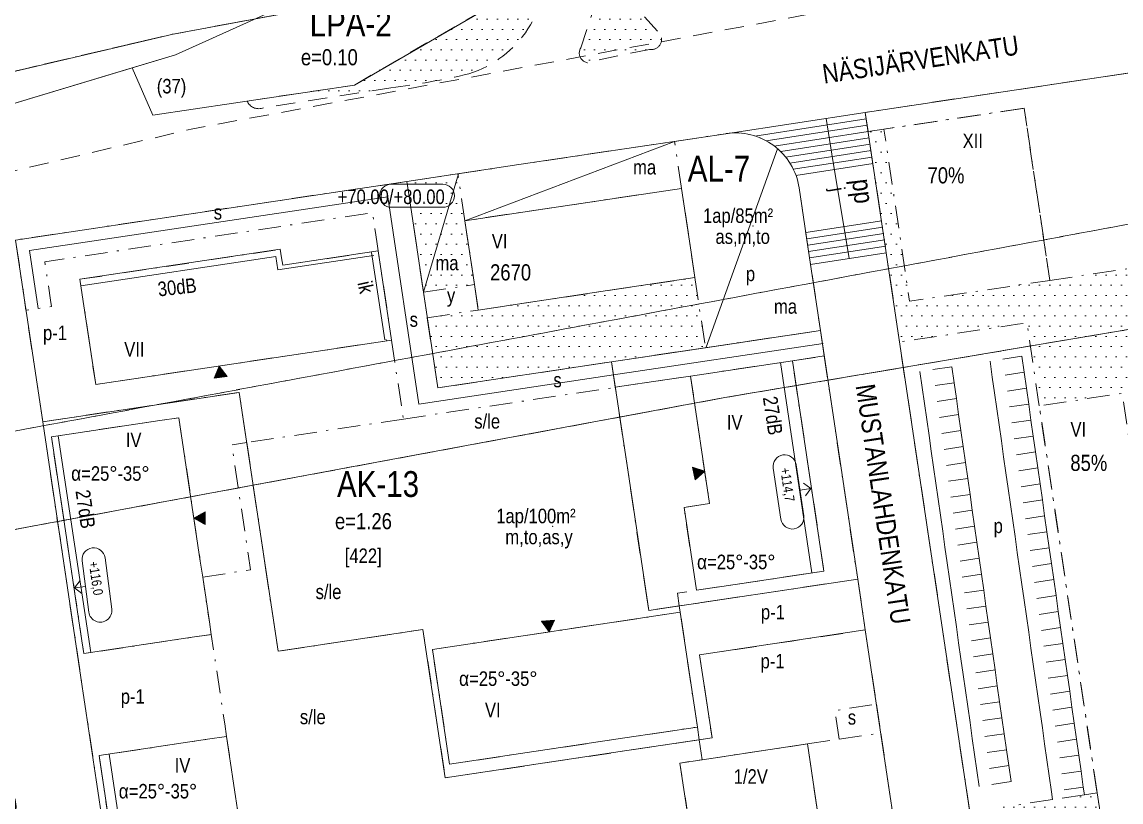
# Model space of a CAD drawing. Header units: metres. Extents: x 24485995 to 24488038, y 6819999 to 6822001.
# Drawn here: x 24486451.7 to 24486622.3, y 6821407.3 to 6821528.3 of the extents above; entities that cross this region are included whole.
import ezdxf

# ---------------------------------------------------------------- set-up
doc = ezdxf.new("R2010")
doc.units = ezdxf.units.M
for name, pattern in [('k10020', [0]), ('k10040', [10.3, 3.5, -1.5, 0.3, -1.5, 3.5]), ('k10050', [8, 3, -2, 3]), ('K10271', [0]), ('k10400', [0]), ('K10430', [0]), ('k10li0', [0]), ('k10rt0', [0])]:
    doc.linetypes.add(name, pattern=pattern)
for name, color, linetype, lineweight in [('AK_AsemakaavaTeksti_Kadun_puistonnimi', 7, 'Continuous', 0), ('AK_AsemakaavaViiva_Kaupunginosan_raja', 7, 'Continuous', 0), ('AK_JohdoillevarattuTeksti', 7, 'Continuous', 0), ('AK_JohdoillevarattuViiva', 7, 'Continuous', 0), ('AK_Kaavamerkinta_Kayttotarkoitusalue', 7, 'Continuous', 0), ('AK_KayttotarkoitusSymboliViiva_Rautatiealueen_kuvio', 14, 'Continuous', 0), ('AK_KayttotarkoitusViiva', 7, 'Continuous', 0), ('AK_LiikennointiTeksti_Autopaikkamerkinta_m2', 7, 'Continuous', 0), ('AK_LiikennointiViiva_Polkuviivoitus', 7, 'Continuous', 0), ('AK_MaanalainenkSymboli', 132, 'Continuous', 0), ('AK_MaanalainenkTeksti_Korkeusmerkinta', 132, 'Continuous', 0), ('AK_MaanalainenkViiva_Alueenosan_raja', 132, 'Continuous', 0), ('AK_MaanalainenkViiva_Liikennealueen_kuvio', 132, 'Continuous', 0), ('AK_MaanalainenkViiva_Ohj_Alueenosan_raja', 132, 'Continuous', 0), ('AK_MuuAsemakaavaTeksti_Alueenosan_kayttotarkoitus', 7, 'Continuous', 0), ('AK_MuuAsemakaavaTeksti_Erityismaarays', 7, 'Continuous', 0), ('AK_MuuAsemakaavaViiva_alueenosan_raja', 7, 'Continuous', 0), ('AK_MuuAsemakaavaViiva_Ohj_alueenosan_raja', 7, 'Continuous', 0), ('AK_Poistettava_merkintä', 7, 'Continuous', 0), ('AK_RakennusalaTeksti_Kerrosala_tai_luku', 7, 'Continuous', 0), ('AK_RakennusalaTeksti_Rakennusoikeus', 7, 'Continuous', 0), ('AK_RakennusalaTeksti_Tehokkuusluku', 7, 'Continuous', 0), ('AK_RakennusalaViiva_Maanalaisen_tilan_viiva', 7, 'Continuous', 0), ('AK_RakennusalaViiva_Rakennusalan_raja__I_', 7, 'Continuous', 0), ('AK_RakentaminenSymboli_Uloskaynti_nuoli', 7, 'Continuous', 0), ('AK_RakentaminenTeksti_Kattokaltevuus', 7, 'Continuous', 0), ('AK_RakentaminenTeksti_Korkeusmerkinta', 7, 'Continuous', 0), ('AK_RakentaminenTeksti_Korkeusmerkinta_ja_soikio', 7, 'Continuous', 0), ('AK_RakentaminenTeksti_Korkeusmerkinta_ja_soikio_ja_nuoli', 7, 'Continuous', 0), ('AK_RakentaminenTeksti_Rakentamismaarays', 7, 'Continuous', 0), ('AK_RakentaminenViiva_dB_yms_aaltoviiva', 7, 'Continuous', 0), ('AK_YmparistoAlue_Istutettava_alue', 7, 'Continuous', 0), ('AK_YmparistoViiva_Istutettava_puurivi', 7, 'Continuous', 0)]:
    doc.layers.add(name, color=color, linetype=linetype, lineweight=lineweight)
doc.styles.add('ArialNarrow', font='ARIALN.TTF')

# ---------------------------------------------------------------- blocks, each defined once
blk = doc.blocks.new('ULOSKR')
at = {"layer": 'AK_RakentaminenSymboli_Uloskaynti_nuoli', "linetype": 'Continuous', "extrusion": (0, 0, -1)}
blk.add_hatch(color=7, dxfattribs=at).paths.add_polyline_path([(1, 1.75), (-1, 1.75), (0, 0)])
at = {"layer": 'AK_RakentaminenSymboli_Uloskaynti_nuoli', "color": 7, "linetype": 'Continuous', "lineweight": 13}
for p, q in [((-0.99, 1.75), (-0.99, 1.73)), ((-0.79, 1.75), (-0.79, 1.38)), ((-0.59, 1.75), (-0.59, 1.03)), ((-0.39, 1.75), (-0.39, 0.68)), ((-0.19, 1.75), (-0.19, 0.33)), ((0.01, 1.75), (0.01, 0.02)), ((0.21, 1.75), (0.21, 0.37)), ((0.41, 1.75), (0.41, 0.72)), ((0.61, 1.75), (0.61, 1.07)), ((0.81, 1.75), (0.81, 1.42))]:
    blk.add_line(p, q, dxfattribs=at)
at = {"layer": 'AK_RakentaminenSymboli_Uloskaynti_nuoli', "color": 7, "linetype": 'Continuous', "lineweight": 13, "extrusion": (0, 0, -1), "flags": 128}
blk.add_lwpolyline([(1, 1.75), (-1, 1.75), (0, 0), (1, 1.75)], dxfattribs=at)
blk = doc.blocks.new('AKP43')
at = {"layer": 'AK_RakentaminenTeksti_Korkeusmerkinta_ja_soikio', "color": 7, "linetype": 'Continuous', "lineweight": 13}
for p, q in [((4, 1.8), (-4, 1.8)), ((-4, -1.8), (4, -1.8))]:
    blk.add_line(p, q, dxfattribs=at)
for centre, start, end in [((-4, 0), 90, 270), ((4, 0), 270, 90)]:
    blk.add_arc(centre, 1.8, start, end, dxfattribs=at)

msp = doc.modelspace()

# ---------------------------------------------------------------- hatches: boundary and pattern name
at = {"layer": 'AK_YmparistoAlue_Istutettava_alue', "linetype": 'Continuous', "lineweight": 0}
h = msp.add_hatch(dxfattribs=at)
h.set_pattern_fill('DOTS', style=0)
h.paths.add_polyline_path([(24486486.67, 6821516.07, 0.399606), (24486489.03, 6821514.99), (24486508.95, 6821518.14, 0.027582), (24486521.09, 6821520.3, 0.359093), (24486532.9, 6821538.45, 0.209282), (24486529.89, 6821543.87), (24486527.54, 6821532.62), (24486503.32, 6821518.56)], flags=0)
h = msp.add_hatch(dxfattribs=at)
h.set_pattern_fill('DOTS', style=0)
h.paths.add_polyline_path([(24486544.93, 6821532.81), (24486550.77, 6821526.45, -0.641984), (24486549.11, 6821524.09), (24486540.7, 6821522.35, -0.851307), (24486538.43, 6821524.31), (24486540.93, 6821531.8, -0.724022)], flags=0)
h = msp.add_hatch(dxfattribs=at)
h.set_pattern_fill('DOTS', style=0)
h.paths.add_polyline_path([(24486652.26, 6821475.19), (24486652.12, 6821476.17), (24486649.9, 6821491.01), (24486660.16, 6821492.54), (24486659.71, 6821495.52), (24486649.46, 6821493.97), (24486611.26, 6821488.26), (24486589.49, 6821485), (24486585.5, 6821511.71), (24486583.03, 6821511.34), (24486583.47, 6821508.38), (24486585.84, 6821492.55), (24486587.91, 6821478.7), (24486590.38, 6821479.07), (24486595.33, 6821479.81), (24486601.26, 6821480.7), (24486606.21, 6821481.44), (24486607.69, 6821481.66), (24486609.47, 6821469.79), (24486609.61, 6821468.81), (24486614.07, 6821469.47), (24486622.47, 6821470.73), (24486628.9, 6821471.69), (24486641.75, 6821473.62)], flags=0)
h = msp.add_hatch(dxfattribs=at)
h.set_pattern_fill('DOTS', style=0)
h.paths.add_polyline_path([(24486520.45, 6821497.5), (24486519.37, 6821504.78), (24486511.45, 6821503.6), (24486511.85, 6821500.94), (24486512.05, 6821499.64), (24486513.08, 6821492.72), (24486514.03, 6821486.43), (24486521.94, 6821487.61)], flags=0)
h = msp.add_hatch(dxfattribs=at)
h.set_pattern_fill('DOTS', style=0)
h.paths.add_polyline_path([(24486524.16, 6821472.78), (24486543.21, 6821475.63), (24486557.78, 6821477.81), (24486556.16, 6821488.69), (24486541.58, 6821486.51), (24486522.53, 6821483.65), (24486514.62, 6821482.47), (24486516.25, 6821471.59)], flags=0)
h = msp.add_hatch(dxfattribs=at)
h.set_pattern_fill('DOTS', style=0)
h.paths.add_polyline_path([(24486599.26, 6821402.83), (24486598.82, 6821405.8), (24486600.79, 6821406.09), (24486605.74, 6821406.83), (24486611.67, 6821407.72), (24486616.62, 6821408.46), (24486618.59, 6821408.76), (24486619.04, 6821405.79), (24486609.64, 6821404.38)], flags=0)

# ---------------------------------------------------------------- linework, layer by layer
at = {"layer": 'AK_AsemakaavaViiva_Kaupunginosan_raja', "linetype": 'k10020', "lineweight": 9, "flags": 128}
for points in [[(24486475.52, 6821523.24), (24486515.4, 6821541.25)], [(24486425.53, 6821508.19), (24486475.52, 6821523.24)]]:
    msp.add_lwpolyline(points, dxfattribs=at)
at = {"layer": 'AK_JohdoillevarattuViiva', "linetype": 'Continuous', "lineweight": 5, "flags": 128}
msp.add_lwpolyline([(24486576.53, 6821513.39), (24486577.42, 6821507.81), (24486580.08, 6821491.66)], dxfattribs=at)
at = {"layer": 'AK_KayttotarkoitusSymboliViiva_Rautatiealueen_kuvio', "linetype": 'k10rt0', "lineweight": 9, "flags": 128}
msp.add_lwpolyline([(24486005.99, 6821388.56), (24486010.04, 6821390.92), (24486024.96, 6821399.62), (24486023.84, 6821401.64), (24486054.41, 6821418.71), (24486086.96, 6821436.88), (24486131.08, 6821452.76), (24486158.37, 6821459.76), (24486200.61, 6821468.84), (24486278.07, 6821477.12), (24486359.02, 6821493.4), (24486401.29, 6821501.9), (24486425.53, 6821508.19), (24486468.82, 6821521.22), (24486475.52, 6821523.24), (24486515.4, 6821541.25), (24486514.25, 6821545.71), (24486520.1, 6821549.51), (24486546.33, 6821566.38), (24486550.86, 6821569.3), (24486566.1, 6821579.11), (24486567.98, 6821580.74), (24486585.54, 6821595.99), (24486602.26, 6821610.52), (24486654.72, 6821664.05), (24486688.28, 6821696.48), (24486716.53, 6821720.86), (24486757.01, 6821751.97), (24486766.05, 6821756.98), (24486821.8, 6821783.23), (24486839.63, 6821791.63), (24486894.17, 6821804.32), (24486913.05, 6821808.71), (24486973.74, 6821820.32)], dxfattribs=at)
at = {"layer": 'AK_KayttotarkoitusViiva', "linetype": 'Continuous', "lineweight": 20, "flags": 128}
for points in [[(24486520.1, 6821549.51), (24486514.25, 6821545.71), (24486515.4, 6821541.25), (24486475.52, 6821523.24), (24486468.82, 6821521.22)], [(24486468.82, 6821521.22), (24486472.02, 6821513.88), (24486503.32, 6821518.56), (24486527.54, 6821532.62), (24486529.89, 6821543.87), (24486527.51, 6821547.98), (24486520.1, 6821549.51)], [(24486582.58, 6821514.31), (24486673.67, 6821527.93), (24486680.52, 6821522.86), (24486689.18, 6821465.03)], [(24486468.82, 6821521.22), (24486425.53, 6821508.19), (24486401.29, 6821501.9), (24486359.02, 6821493.4), (24486278.07, 6821477.12), (24486200.61, 6821468.84), (24486158.37, 6821459.76), (24486131.08, 6821452.76), (24486086.96, 6821436.88), (24486054.41, 6821418.71)], [(24486582.58, 6821514.31), (24486560.96, 6821511.01)], [(24486585.84, 6821492.55), (24486582.58, 6821514.31)], [(24486560.96, 6821511.01), (24486528.84, 6821506.21), (24486511.45, 6821503.6)], [(24486511.45, 6821503.6), (24486450.7, 6821494.51), (24486454.92, 6821466.32)], [(24486543.21, 6821475.63), (24486516.25, 6821471.59), (24486511.85, 6821500.94), (24486511.45, 6821503.6)], [(24486572.33, 6821502.61), (24486574.11, 6821490.74)], [(24486574.11, 6821490.74), (24486585.84, 6821492.55)], [(24486585.84, 6821492.55), (24486601.77, 6821386.02), (24486663.26, 6821395.22)], [(24486574.11, 6821490.74), (24486575.64, 6821480.48)], [(24486543.21, 6821475.63), (24486575.64, 6821480.48)], [(24486575.64, 6821480.48), (24486581.42, 6821441.91)], [(24486543.21, 6821475.63), (24486545.93, 6821457.47), (24486548.99, 6821437.06), (24486581.42, 6821441.91)], [(24486454.92, 6821466.32), (24486485.44, 6821470.89), (24486488.73, 6821448.9), (24486491.45, 6821430.73), (24486513.95, 6821434.1), (24486517.4, 6821411.09), (24486545.58, 6821415.32), (24486558.81, 6821417.3), (24486556.88, 6821430.18), (24486582.6, 6821434.03)], [(24486582.6, 6821434.03), (24486590.69, 6821379.98), (24486593.49, 6821361.29), (24486602.37, 6821301.94), (24486606.16, 6821276.63), (24486611.05, 6821243.98), (24486559.67, 6821236.28), (24486490.9, 6821225.99), (24486485.72, 6821260.6), (24486479.23, 6821303.93), (24486477.2, 6821317.49), (24486470.54, 6821361.99), (24486467.88, 6821379.79), (24486461.07, 6821425.28), (24486454.92, 6821466.32)], [(24486581.42, 6821441.91), (24486582.6, 6821434.03)]]:
    msp.add_lwpolyline(points, dxfattribs=at)
at = {"layer": 'AK_KayttotarkoitusViiva', "linetype": 'Continuous', "lineweight": 20}
msp.add_arc((24486562.44, 6821501.13), 10, 8.5071, 98.528, dxfattribs=at)
at = {"layer": 'AK_LiikennointiTeksti_Autopaikkamerkinta_m2', "linetype": 'Continuous', "lineweight": 0}
for p in [(24486565.19, 6821496.67), (24486534.08, 6821450.09)]:
    msp.add_point(p, dxfattribs=at)
at = {"layer": 'AK_LiikennointiViiva_Polkuviivoitus', "linetype": 'Continuous', "lineweight": 0, "flags": 128}
for points in [[(24486582.74, 6821513.32), (24486565.47, 6821510.65)], [(24486582.89, 6821512.33), (24486567.22, 6821509.91)], [(24486583.04, 6821511.34), (24486568.48, 6821509.1)], [(24486583.19, 6821510.35), (24486569.47, 6821508.24)], [(24486583.35, 6821509.36), (24486570.27, 6821507.35)], [(24486583.5, 6821508.38), (24486570.91, 6821506.44)], [(24486583.65, 6821507.39), (24486571.43, 6821505.5)], [(24486583.8, 6821506.4), (24486571.84, 6821504.55)], [(24486585.17, 6821497.5), (24486573.37, 6821495.68)], [(24486585.33, 6821496.52), (24486573.52, 6821494.7)], [(24486585.48, 6821495.53), (24486573.66, 6821493.71)], [(24486585.63, 6821494.54), (24486573.81, 6821492.72)], [(24486585.78, 6821493.55), (24486573.96, 6821491.73)]]:
    msp.add_lwpolyline(points, dxfattribs=at)
at = {"layer": 'AK_MaanalainenkViiva_Alueenosan_raja', "linetype": 'k10040', "lineweight": 5, "flags": 128}
for points in [[(24487904.87, 6822000), (24487912.66, 6821965.55), (24487865.91, 6821959.02), (24487839.01, 6821960.38), (24487795.63, 6821934.66), (24487733.23, 6821897.55), (24487490.51, 6821748.59), (24487460.38, 6821729.37), (24487429.64, 6821710.44), (24487387.98, 6821686.57), (24487345.7, 6821664.47), (24487302.61, 6821644.03), (24487279.84, 6821634.25), (24487264.67, 6821627.98), (24487270.52, 6821613.25), (24487232.97, 6821598.36), (24487181.75, 6821580.35), (24487129.78, 6821564.57), (24487077.19, 6821551.06), (24487055.55, 6821546.21), (24487022.13, 6821539.73), (24487007.31, 6821528.53), (24486995.34, 6821519.49), (24486983.34, 6821510.49), (24486970.66, 6821502.47), (24486957.2, 6821495.86), (24486943.1, 6821490.75), (24486928.63, 6821486.77), (24486923.49, 6821486), (24486908.85, 6821483.8), (24486903.42, 6821482.99), (24486900.75, 6821482.59), (24486891.59, 6821484.39), (24486877.62, 6821489.86), (24486864.68, 6821497.44), (24486853.08, 6821506.95), (24486732.66, 6821483.59), (24486723.17, 6821482.65), (24486713.64, 6821482.36), (24486704.11, 6821482.74), (24486694.63, 6821483.78), (24486685.24, 6821485.47), (24486671.58, 6821487.44), (24486657.81, 6821486.43), (24486560.8, 6821470.08), (24486112.2, 6821386.78), (24486064.09, 6821378.83), (24486015.55, 6821372.78), (24486000, 6821371.46)], [(24486000, 6821441.04), (24486006.51, 6821441.62), (24486037.68, 6821445.26), (24486068.74, 6821449.73), (24486099.77, 6821455.06), (24486440.31, 6821518.29), (24486475.16, 6821526.46), (24486665.2, 6821561.75), (24486731, 6821589.69), (24486824.72, 6821608.39), (24486847.29, 6821612.89), (24486930.27, 6821629.45), (24486952.76, 6821633.94)]]:
    msp.add_lwpolyline(points, dxfattribs=at)
at = {"layer": 'AK_MaanalainenkViiva_Liikennealueen_kuvio', "linetype": 'k10li0', "lineweight": 5, "flags": 128}
for points in [[(24486000, 6821371.46), (24486015.55, 6821372.78), (24486064.09, 6821378.83), (24486112.2, 6821386.78), (24486560.8, 6821470.08), (24486657.81, 6821486.43), (24486671.58, 6821487.44), (24486685.24, 6821485.47), (24486694.63, 6821483.78), (24486704.11, 6821482.74), (24486713.64, 6821482.36), (24486723.17, 6821482.65), (24486732.66, 6821483.59), (24486853.08, 6821506.95), (24486864.68, 6821497.44), (24486877.62, 6821489.86), (24486891.59, 6821484.39), (24486900.75, 6821482.59), (24486903.42, 6821482.99), (24486908.85, 6821483.8), (24486923.49, 6821486), (24486928.63, 6821486.77), (24486943.1, 6821490.75), (24486957.2, 6821495.86), (24486970.66, 6821502.47), (24486983.34, 6821510.49), (24486995.34, 6821519.49), (24487007.31, 6821528.53), (24487022.13, 6821539.73), (24487055.55, 6821546.21), (24487077.19, 6821551.06), (24487129.78, 6821564.57), (24487181.75, 6821580.35), (24487232.97, 6821598.36), (24487270.52, 6821613.25), (24487264.67, 6821627.98), (24487279.84, 6821634.25), (24487302.61, 6821644.03), (24487345.7, 6821664.47), (24487387.98, 6821686.57), (24487429.64, 6821710.44), (24487460.38, 6821729.37), (24487490.51, 6821748.59), (24487733.23, 6821897.55), (24487795.63, 6821934.66), (24487839.01, 6821960.38), (24487865.91, 6821959.02), (24487912.66, 6821965.55), (24487904.87, 6822000)], [(24486952.76, 6821633.94), (24486930.27, 6821629.45), (24486847.29, 6821612.89), (24486824.72, 6821608.39), (24486731, 6821589.69), (24486665.2, 6821561.75), (24486475.16, 6821526.46), (24486440.31, 6821518.29), (24486099.77, 6821455.06), (24486068.74, 6821449.73), (24486037.68, 6821445.26), (24486006.51, 6821441.62), (24486000, 6821441.04)]]:
    msp.add_lwpolyline(points, dxfattribs=at)
at = {"layer": 'AK_MaanalainenkViiva_Ohj_Alueenosan_raja', "linetype": 'k10050', "lineweight": 5, "flags": 128}
for points in [[(24486000, 6821425.97), (24486008.05, 6821426.7), (24486039.62, 6821430.38), (24486071.08, 6821434.92), (24486102.41, 6821440.3), (24486443.39, 6821503.6), (24486478.24, 6821511.77), (24486674.94, 6821548.3), (24486691.18, 6821553.21), (24486705.96, 6821561.55), (24486712.48, 6821565.79), (24486719.36, 6821569.4), (24486726.55, 6821572.35), (24486733.94, 6821574.98), (24486968.95, 6821621.87), (24486982.25, 6821622.73), (24486995.56, 6821621.94), (24487008.67, 6821619.54), (24487026, 6821617.27), (24487043.38, 6821619), (24487079.62, 6821627.51), (24487115.58, 6821637.16), (24487158.18, 6821646.89), (24487215.02, 6821667.03), (24487270.76, 6821690.06), (24487325.24, 6821715.89), (24487378.34, 6821744.48), (24487399.52, 6821756.86), (24487420.53, 6821769.52), (24487441.77, 6821782.52), (24487577.8, 6821865.99), (24487628.49, 6821898.27), (24487766.31, 6821982.85), (24487783.59, 6821993.41), (24487794.58, 6822000)], [(24487904.87, 6822000), (24487909.36, 6821980.14), (24487865.26, 6821974.07), (24487835.25, 6821975.59), (24487787.97, 6821947.56), (24487725.47, 6821910.38), (24487482.55, 6821761.31), (24487452.41, 6821742.08), (24487421.97, 6821723.34), (24487380.77, 6821699.73), (24487339.01, 6821677.9), (24487296.43, 6821657.7), (24487274.02, 6821648.07), (24487241.89, 6821634.81), (24487209.39, 6821622.46), (24487176.55, 6821611.05), (24487143.41, 6821600.58), (24487112.33, 6821592.06), (24487081.26, 6821583.54), (24487052.48, 6821576.81), (24487018.02, 6821570.34), (24486849.52, 6821538.95), (24486695.51, 6821510.35), (24486558.06, 6821484.83), (24486109.6, 6821401.56), (24486061.93, 6821393.68), (24486013.99, 6821387.7), (24486000, 6821386.51)], [(24486903.42, 6821482.99), (24486908.85, 6821483.8), (24486923.49, 6821486), (24486928.63, 6821486.77), (24486943.1, 6821490.75), (24486957.2, 6821495.86), (24486970.66, 6821502.47), (24486983.34, 6821510.49), (24486995.34, 6821519.49), (24487007.31, 6821528.53), (24487022.13, 6821539.73), (24487055.55, 6821546.21), (24487077.19, 6821551.06), (24487129.78, 6821564.57), (24487181.75, 6821580.35), (24487232.97, 6821598.36), (24487270.52, 6821613.25), (24487264.67, 6821627.98), (24487279.84, 6821634.25), (24487302.61, 6821644.03), (24487345.7, 6821664.47), (24487387.98, 6821686.57), (24487429.64, 6821710.44), (24487460.38, 6821729.37), (24487490.51, 6821748.59), (24487733.23, 6821897.55), (24487795.63, 6821934.66), (24487839.01, 6821960.38), (24487865.91, 6821959.02), (24487912.66, 6821965.55), (24487909.36, 6821980.14), (24487865.26, 6821974.07), (24487835.25, 6821975.59), (24487787.97, 6821947.56), (24487725.47, 6821910.38), (24487482.55, 6821761.31), (24487452.41, 6821742.08), (24487421.97, 6821723.34), (24487380.77, 6821699.73), (24487339.01, 6821677.9), (24487296.43, 6821657.7), (24487274.02, 6821648.07), (24487241.89, 6821634.81), (24487209.39, 6821622.46), (24487176.55, 6821611.05), (24487143.41, 6821600.58), (24487112.33, 6821592.06), (24487081.26, 6821583.54), (24487052.48, 6821576.81), (24487018.02, 6821570.34), (24486849.52, 6821538.95), (24486695.51, 6821510.35), (24486558.06, 6821484.83), (24486109.6, 6821401.56), (24486061.93, 6821393.68), (24486013.99, 6821387.7), (24486000, 6821386.51)], [(24486847.29, 6821612.89), (24486824.72, 6821608.39), (24486731, 6821589.69), (24486665.2, 6821561.75), (24486475.16, 6821526.46), (24486440.31, 6821518.29), (24486099.77, 6821455.06), (24486068.74, 6821449.73), (24486037.68, 6821445.26), (24486006.51, 6821441.62), (24486000, 6821441.04)], [(24486000, 6821425.97), (24486008.05, 6821426.7), (24486039.62, 6821430.38), (24486071.08, 6821434.92), (24486102.41, 6821440.3), (24486443.39, 6821503.6), (24486478.24, 6821511.77), (24486674.94, 6821548.3), (24486691.18, 6821553.21), (24486705.96, 6821561.55), (24486712.48, 6821565.79)], [(24486000, 6821371.46), (24486015.55, 6821372.78), (24486064.09, 6821378.83), (24486112.2, 6821386.78), (24486560.8, 6821470.08), (24486657.81, 6821486.43), (24486671.58, 6821487.44), (24486685.24, 6821485.47), (24486694.63, 6821483.78), (24486704.11, 6821482.74), (24486713.64, 6821482.36), (24486723.17, 6821482.65), (24486732.66, 6821483.59), (24486853.08, 6821506.95), (24486864.68, 6821497.44), (24486877.62, 6821489.86), (24486891.59, 6821484.39), (24486900.75, 6821482.59), (24486903.42, 6821482.99)]]:
    msp.add_lwpolyline(points, dxfattribs=at)
at = {"layer": 'AK_MuuAsemakaavaViiva_alueenosan_raja', "linetype": 'k10040', "lineweight": 5, "flags": 128}
for points in [[(24486583.03, 6821511.34), (24486582.58, 6821514.31), (24486655.28, 6821525.18)], [(24486607.26, 6821514.96), (24486585.5, 6821511.71), (24486589.49, 6821485.01), (24486611.25, 6821488.26), (24486607.26, 6821514.96)], [(24486611.25, 6821488.26), (24486607.26, 6821514.96), (24486585.5, 6821511.71)], [(24486585.5, 6821511.71), (24486583.03, 6821511.34)], [(24486587.91, 6821478.7), (24486585.84, 6821492.55), (24486583.47, 6821508.37), (24486583.03, 6821511.34)], [(24486519.37, 6821504.79), (24486528.84, 6821506.21), (24486552.99, 6821509.82)], [(24486552.99, 6821509.82), (24486560.96, 6821511.01)], [(24486554.08, 6821502.53), (24486552.99, 6821509.82)], [(24486511.45, 6821503.6), (24486519.37, 6821504.79)], [(24486520.46, 6821497.5), (24486519.37, 6821504.79)], [(24486452.33, 6821483.63), (24486451.3, 6821490.55), (24486450.7, 6821494.51), (24486511.45, 6821503.6)], [(24486511.45, 6821503.6), (24486511.85, 6821500.94), (24486512.05, 6821499.65), (24486513.08, 6821492.72), (24486514.03, 6821486.43)], [(24486554.08, 6821502.53), (24486539.51, 6821500.35), (24486520.46, 6821497.5)], [(24486556.15, 6821488.69), (24486555.56, 6821492.64), (24486554.08, 6821502.53)], [(24486572.33, 6821502.61), (24486575.64, 6821480.48)], [(24486507, 6821492.83), (24486506.83, 6821493.94), (24486506.63, 6821495.3), (24486506.11, 6821498.76), (24486455.25, 6821491.14), (24486455.77, 6821487.68), (24486456.14, 6821485.21), (24486456.29, 6821484.22), (24486452.33, 6821483.63)], [(24486521.94, 6821487.61), (24486520.46, 6821497.5)], [(24486611.25, 6821488.26), (24486649.46, 6821493.98), (24486659.71, 6821495.51)], [(24486460.71, 6821488.42), (24486463.16, 6821472.11), (24486509.07, 6821478.98), (24486507, 6821492.83), (24486492.17, 6821490.6), (24486491.8, 6821493.08), (24486460.71, 6821488.42)], [(24486514.03, 6821486.43), (24486521.94, 6821487.61)], [(24486521.94, 6821487.61), (24486522.53, 6821483.65)], [(24486522.53, 6821483.65), (24486541.58, 6821486.51), (24486556.15, 6821488.69)], [(24486556.15, 6821488.69), (24486557.78, 6821477.81)], [(24486514.03, 6821486.43), (24486514.62, 6821482.47)], [(24486454.26, 6821470.77), (24486452.33, 6821483.63)], [(24486514.62, 6821482.47), (24486522.53, 6821483.65)], [(24486514.62, 6821482.47), (24486516.25, 6821471.59), (24486524.16, 6821472.77), (24486543.21, 6821475.63)], [(24486609.61, 6821468.81), (24486609.46, 6821469.79), (24486607.69, 6821481.66), (24486606.21, 6821481.44), (24486601.26, 6821480.7), (24486595.33, 6821479.81), (24486590.38, 6821479.07), (24486587.91, 6821478.7)], [(24486509.07, 6821478.98), (24486510.9, 6821466.75)], [(24486557.78, 6821477.81), (24486575.64, 6821480.48)], [(24486598.82, 6821405.8), (24486587.91, 6821478.7)], [(24486555.47, 6821473.42), (24486571.29, 6821475.79)], [(24486556.4, 6821440.19), (24486560.35, 6821440.78), (24486576.18, 6821443.15), (24486571.29, 6821475.79)], [(24486571.29, 6821475.79), (24486576.23, 6821476.53)], [(24486543.8, 6821471.67), (24486551.51, 6821472.83), (24486555.47, 6821473.42)], [(24486556.4, 6821440.19), (24486554.47, 6821453.05), (24486558.43, 6821453.64), (24486555.47, 6821473.42)], [(24486454.92, 6821466.32), (24486454.26, 6821470.77)], [(24486454.92, 6821466.32), (24486455.91, 6821466.47), (24486458.88, 6821466.91), (24486475.69, 6821469.43), (24486485.44, 6821470.89), (24486486.6, 6821463.11)], [(24486510.9, 6821466.75), (24486543.8, 6821471.67)], [(24486545.93, 6821457.47), (24486543.8, 6821471.67)], [(24486631.23, 6821412.16), (24486622.47, 6821470.73), (24486614.07, 6821469.47), (24486609.61, 6821468.81), (24486618.59, 6821408.76), (24486619.04, 6821405.79), (24486620.96, 6821392.93), (24486633.82, 6821394.86), (24486631.82, 6821408.2), (24486631.23, 6821412.16)], [(24486618.59, 6821408.76), (24486609.61, 6821468.81)], [(24486467.73, 6821380.78), (24486467.43, 6821382.76), (24486461.07, 6821425.28), (24486454.92, 6821466.32)], [(24486479.76, 6821442.24), (24486479.39, 6821444.71), (24486476.06, 6821466.96), (24486473.09, 6821466.51), (24486456.28, 6821464), (24486459.61, 6821441.75), (24486459.98, 6821439.27), (24486461.02, 6821432.35), (24486461.31, 6821430.37), (24486478.13, 6821432.89), (24486481.09, 6821433.33)], [(24486510.9, 6821466.75), (24486486.6, 6821463.11)], [(24486479.76, 6821442.24), (24486487.18, 6821443.35), (24486486.81, 6821445.82), (24486484.27, 6821462.76), (24486486.6, 6821463.11)], [(24486486.6, 6821463.11), (24486488.73, 6821448.9), (24486489.14, 6821446.17)], [(24486548.69, 6821439.04), (24486545.93, 6821457.47)], [(24486489.51, 6821443.69), (24486491.45, 6821430.73), (24486513.95, 6821434.1), (24486517.4, 6821411.09), (24486518.38, 6821411.24), (24486545.58, 6821415.32), (24486553.37, 6821416.48)], [(24486481.09, 6821433.33), (24486480.8, 6821435.31), (24486479.76, 6821442.24)], [(24486553.72, 6821437.77), (24486553.43, 6821439.75), (24486556.4, 6821440.19)], [(24486553.87, 6821436.78), (24486515.42, 6821431.02), (24486518.09, 6821413.22), (24486545.29, 6821417.29), (24486556.54, 6821418.98)], [(24486553.72, 6821437.77), (24486548.99, 6821437.06)], [(24486553.87, 6821436.78), (24486553.72, 6821437.77)], [(24486556.54, 6821418.98), (24486553.87, 6821436.78)], [(24486483.46, 6821417.51), (24486483.17, 6821419.49), (24486481.09, 6821433.33)], [(24486556.83, 6821417), (24486558.81, 6821417.3), (24486558.52, 6821419.27), (24486556.88, 6821430.18), (24486571.22, 6821432.32), (24486582.6, 6821434.03)], [(24486582.6, 6821434.03), (24486584.32, 6821422.5)], [(24486578.56, 6821417.09), (24486577.9, 6821421.54), (24486584.32, 6821422.5)], [(24486584.32, 6821422.5), (24486584.99, 6821418.05)], [(24486483.46, 6821417.51), (24486480.5, 6821417.07), (24486463.68, 6821414.55), (24486468.42, 6821382.9), (24486468.72, 6821380.93), (24486485.53, 6821383.44)], [(24486485.53, 6821383.44), (24486485.23, 6821385.42), (24486483.9, 6821394.32), (24486486.87, 6821394.77), (24486483.46, 6821417.51)], [(24486556.54, 6821418.98), (24486556.83, 6821417)], [(24486578.56, 6821417.09), (24486584.99, 6821418.05)], [(24486584.99, 6821418.05), (24486590.32, 6821382.45)], [(24486556.83, 6821417), (24486557.3, 6821413.91)], [(24486557.3, 6821413.91), (24486573.62, 6821416.35)], [(24486573.62, 6821416.35), (24486578.56, 6821417.09)], [(24486573.62, 6821416.35), (24486575.76, 6821402.05), (24486578.95, 6821380.75)], [(24486559.17, 6821377.79), (24486555.98, 6821399.09), (24486553.84, 6821413.39), (24486557.3, 6821413.91)], [(24486611.67, 6821407.72), (24486605.74, 6821406.83)], [(24486616.62, 6821408.46), (24486611.67, 6821407.72)], [(24486618.59, 6821408.76), (24486616.62, 6821408.46)], [(24486619.04, 6821405.79), (24486618.59, 6821408.76)]]:
    msp.add_lwpolyline(points, dxfattribs=at)
at = {"layer": 'AK_MuuAsemakaavaViiva_alueenosan_raja', "linetype": 'k10040', "lineweight": 5}
msp.add_arc((24486562.44, 6821501.13), 10, 8.5071, 98.528, dxfattribs=at)
at = {"layer": 'AK_MuuAsemakaavaViiva_Ohj_alueenosan_raja', "linetype": 'k10050', "lineweight": 5, "flags": 128}
for points in [[(24486538.43, 6821524.31), (24486540.93, 6821531.8)], [(24486544.93, 6821532.81), (24486550.77, 6821526.45)], [(24486549.11, 6821524.09), (24486540.7, 6821522.35)], [(24486508.95, 6821518.14), (24486489.03, 6821514.99)], [(24486606.91, 6821476.49), (24486601.97, 6821475.75)], [(24486602.32, 6821473.27), (24486601.97, 6821475.75)], [(24486607.26, 6821474.01), (24486606.91, 6821476.49)], [(24486596.03, 6821474.86), (24486591.09, 6821474.12)], [(24486591.44, 6821471.65), (24486591.09, 6821474.12)], [(24486596.39, 6821472.39), (24486596.03, 6821474.86)], [(24486607.26, 6821474.01), (24486602.32, 6821473.27)], [(24486607.62, 6821471.54), (24486607.26, 6821474.01)], [(24486596.39, 6821472.39), (24486591.44, 6821471.65)], [(24486596.74, 6821469.91), (24486596.39, 6821472.39)], [(24486602.67, 6821470.8), (24486602.32, 6821473.27)], [(24486591.79, 6821469.17), (24486591.44, 6821471.65)], [(24486607.62, 6821471.54), (24486602.67, 6821470.8)], [(24486603.03, 6821468.33), (24486602.67, 6821470.8)], [(24486607.97, 6821469.07), (24486607.62, 6821471.54)], [(24486596.74, 6821469.91), (24486591.79, 6821469.17)], [(24486592.15, 6821466.7), (24486591.79, 6821469.17)], [(24486597.09, 6821467.44), (24486596.74, 6821469.91)], [(24486607.97, 6821469.07), (24486603.03, 6821468.33)], [(24486608.32, 6821466.59), (24486607.97, 6821469.07)], [(24486597.09, 6821467.44), (24486592.15, 6821466.7)], [(24486597.44, 6821464.96), (24486597.09, 6821467.44)], [(24486603.38, 6821465.85), (24486603.03, 6821468.33)], [(24486592.5, 6821464.22), (24486592.15, 6821466.7)], [(24486608.32, 6821466.59), (24486603.38, 6821465.85)], [(24486603.73, 6821463.37), (24486603.38, 6821465.85)], [(24486608.68, 6821464.11), (24486608.32, 6821466.59)], [(24486597.44, 6821464.96), (24486592.5, 6821464.22)], [(24486592.85, 6821461.75), (24486592.5, 6821464.22)], [(24486597.8, 6821462.49), (24486597.44, 6821464.96)], [(24486608.68, 6821464.11), (24486603.73, 6821463.37)], [(24486609.03, 6821461.64), (24486608.68, 6821464.11)], [(24486597.8, 6821462.49), (24486592.85, 6821461.75)], [(24486598.15, 6821460.01), (24486597.8, 6821462.49)], [(24486604.08, 6821460.9), (24486603.73, 6821463.37)], [(24486593.21, 6821459.27), (24486592.85, 6821461.75)], [(24486609.03, 6821461.64), (24486604.08, 6821460.9)], [(24486604.44, 6821458.43), (24486604.08, 6821460.9)], [(24486609.38, 6821459.17), (24486609.03, 6821461.64)], [(24486598.15, 6821460.01), (24486593.21, 6821459.27)], [(24486593.56, 6821456.8), (24486593.21, 6821459.27)], [(24486598.5, 6821457.54), (24486598.15, 6821460.01)], [(24486609.38, 6821459.17), (24486604.44, 6821458.43)], [(24486609.74, 6821456.69), (24486609.38, 6821459.17)], [(24486598.5, 6821457.54), (24486593.56, 6821456.8)], [(24486593.91, 6821454.32), (24486593.56, 6821456.8)], [(24486598.86, 6821455.06), (24486598.5, 6821457.54)], [(24486604.79, 6821455.95), (24486604.44, 6821458.43)], [(24486598.86, 6821455.06), (24486593.91, 6821454.32)], [(24486599.21, 6821452.59), (24486598.86, 6821455.06)], [(24486609.74, 6821456.69), (24486604.79, 6821455.95)], [(24486605.14, 6821453.47), (24486604.79, 6821455.95)], [(24486610.09, 6821454.22), (24486609.74, 6821456.69)], [(24486594.27, 6821451.85), (24486593.91, 6821454.32)], [(24486610.09, 6821454.22), (24486605.14, 6821453.47)], [(24486605.5, 6821451), (24486605.14, 6821453.47)], [(24486610.44, 6821451.74), (24486610.09, 6821454.22)], [(24486599.21, 6821452.59), (24486594.27, 6821451.85)], [(24486594.62, 6821449.37), (24486594.27, 6821451.85)], [(24486599.56, 6821450.11), (24486599.21, 6821452.59)], [(24486610.44, 6821451.74), (24486605.5, 6821451)], [(24486610.8, 6821449.27), (24486610.44, 6821451.74)], [(24486599.56, 6821450.11), (24486594.62, 6821449.37)], [(24486599.92, 6821447.64), (24486599.56, 6821450.11)], [(24486605.85, 6821448.53), (24486605.5, 6821451)], [(24486594.97, 6821446.9), (24486594.62, 6821449.37)], [(24486610.8, 6821449.27), (24486605.85, 6821448.53)], [(24486606.2, 6821446.05), (24486605.85, 6821448.53)], [(24486611.15, 6821446.79), (24486610.8, 6821449.27)], [(24486599.92, 6821447.64), (24486594.97, 6821446.9)], [(24486595.32, 6821444.42), (24486594.97, 6821446.9)], [(24486600.27, 6821445.16), (24486599.92, 6821447.64)], [(24486611.15, 6821446.79), (24486606.2, 6821446.05)], [(24486611.5, 6821444.32), (24486611.15, 6821446.79)], [(24486600.27, 6821445.16), (24486595.32, 6821444.42)], [(24486600.62, 6821442.69), (24486600.27, 6821445.16)], [(24486606.56, 6821443.58), (24486606.2, 6821446.05)], [(24486595.68, 6821441.95), (24486595.32, 6821444.42)], [(24486611.5, 6821444.32), (24486606.56, 6821443.58)], [(24486606.91, 6821441.1), (24486606.56, 6821443.58)], [(24486611.85, 6821441.84), (24486611.5, 6821444.32)], [(24486600.62, 6821442.69), (24486595.68, 6821441.95)], [(24486596.03, 6821439.47), (24486595.68, 6821441.95)], [(24486600.98, 6821440.21), (24486600.62, 6821442.69)], [(24486611.85, 6821441.84), (24486606.91, 6821441.1)], [(24486612.21, 6821439.37), (24486611.85, 6821441.84)], [(24486600.98, 6821440.21), (24486596.03, 6821439.47)], [(24486601.33, 6821437.74), (24486600.98, 6821440.21)], [(24486607.26, 6821438.63), (24486606.91, 6821441.1)], [(24486596.38, 6821437), (24486596.03, 6821439.47)], [(24486612.21, 6821439.37), (24486607.26, 6821438.63)], [(24486607.62, 6821436.15), (24486607.26, 6821438.63)], [(24486612.56, 6821436.89), (24486612.21, 6821439.37)], [(24486601.33, 6821437.74), (24486596.38, 6821437)], [(24486596.74, 6821434.52), (24486596.38, 6821437)], [(24486601.68, 6821435.26), (24486601.33, 6821437.74)], [(24486612.56, 6821436.89), (24486607.62, 6821436.15)], [(24486612.91, 6821434.42), (24486612.56, 6821436.89)], [(24486601.68, 6821435.26), (24486596.74, 6821434.52)], [(24486602.04, 6821432.79), (24486601.68, 6821435.26)], [(24486607.97, 6821433.68), (24486607.62, 6821436.15)], [(24486597.09, 6821432.05), (24486596.74, 6821434.52)], [(24486612.91, 6821434.42), (24486607.97, 6821433.68)], [(24486608.32, 6821431.2), (24486607.97, 6821433.68)], [(24486613.27, 6821431.94), (24486612.91, 6821434.42)], [(24486602.04, 6821432.79), (24486597.09, 6821432.05)], [(24486597.44, 6821429.57), (24486597.09, 6821432.05)], [(24486602.39, 6821430.31), (24486602.04, 6821432.79)], [(24486613.27, 6821431.94), (24486608.32, 6821431.2)], [(24486608.68, 6821428.73), (24486608.32, 6821431.2)], [(24486613.62, 6821429.47), (24486613.27, 6821431.94)], [(24486602.39, 6821430.31), (24486597.44, 6821429.57)], [(24486597.8, 6821427.1), (24486597.44, 6821429.57)], [(24486602.74, 6821427.84), (24486602.39, 6821430.31)], [(24486613.62, 6821429.47), (24486608.68, 6821428.73)], [(24486613.97, 6821426.99), (24486613.62, 6821429.47)], [(24486602.74, 6821427.84), (24486597.8, 6821427.1)], [(24486603.09, 6821425.36), (24486602.74, 6821427.84)], [(24486609.03, 6821426.25), (24486608.68, 6821428.73)], [(24486598.15, 6821424.62), (24486597.8, 6821427.1)], [(24486613.97, 6821426.99), (24486609.03, 6821426.25)], [(24486609.38, 6821423.78), (24486609.03, 6821426.25)], [(24486614.33, 6821424.52), (24486613.97, 6821426.99)], [(24486603.09, 6821425.36), (24486598.15, 6821424.62)], [(24486598.5, 6821422.15), (24486598.15, 6821424.62)], [(24486603.45, 6821422.89), (24486603.09, 6821425.36)], [(24486614.33, 6821424.52), (24486609.38, 6821423.78)], [(24486614.68, 6821422.04), (24486614.33, 6821424.52)], [(24486603.45, 6821422.89), (24486598.5, 6821422.15)], [(24486603.8, 6821420.41), (24486603.45, 6821422.89)], [(24486609.73, 6821421.3), (24486609.38, 6821423.78)], [(24486598.86, 6821419.67), (24486598.5, 6821422.15)], [(24486614.68, 6821422.04), (24486609.73, 6821421.3)], [(24486610.09, 6821418.83), (24486609.73, 6821421.3)], [(24486615.03, 6821419.57), (24486614.68, 6821422.04)], [(24486603.8, 6821420.41), (24486598.86, 6821419.67)], [(24486599.21, 6821417.2), (24486598.86, 6821419.67)], [(24486604.15, 6821417.94), (24486603.8, 6821420.41)], [(24486615.03, 6821419.57), (24486610.09, 6821418.83)], [(24486615.39, 6821417.09), (24486615.03, 6821419.57)], [(24486604.15, 6821417.94), (24486599.21, 6821417.2)], [(24486604.51, 6821415.46), (24486604.15, 6821417.94)], [(24486610.44, 6821416.35), (24486610.09, 6821418.83)], [(24486599.56, 6821414.72), (24486599.21, 6821417.2)], [(24486615.39, 6821417.09), (24486610.44, 6821416.35)], [(24486610.79, 6821413.88), (24486610.44, 6821416.35)], [(24486615.74, 6821414.62), (24486615.39, 6821417.09)], [(24486604.51, 6821415.46), (24486599.56, 6821414.72)], [(24486599.92, 6821412.25), (24486599.56, 6821414.72)], [(24486604.86, 6821412.99), (24486604.51, 6821415.46)], [(24486615.74, 6821414.62), (24486610.79, 6821413.88)], [(24486616.09, 6821412.14), (24486615.74, 6821414.62)], [(24486604.86, 6821412.99), (24486599.92, 6821412.25)], [(24486605.23, 6821410.52), (24486604.86, 6821412.99)], [(24486611.15, 6821411.4), (24486610.79, 6821413.88)], [(24486600.27, 6821409.77), (24486599.92, 6821412.25)], [(24486616.09, 6821412.14), (24486611.15, 6821411.4)], [(24486611.5, 6821408.93), (24486611.15, 6821411.4)], [(24486616.44, 6821409.67), (24486616.09, 6821412.14)], [(24486605.23, 6821410.52), (24486600.27, 6821409.77)], [(24486616.44, 6821409.67), (24486611.5, 6821408.93)], [(24486616.62, 6821408.46), (24486616.44, 6821409.67)], [(24486611.67, 6821407.72), (24486611.5, 6821408.93)]]:
    msp.add_lwpolyline(points, dxfattribs=at)
at = {"layer": 'AK_MuuAsemakaavaViiva_Ohj_alueenosan_raja', "linetype": 'k10050', "lineweight": 5}
for centre, radius, start, end in [((24486515.98, 6821536.54), 17.02, 287.4494, 6.4608), ((24486549.4, 6821525.65), 1.59, 259.3726, 30.1719), ((24486539.73, 6821523.52), 1.52, 148.3664, 309.9983), ((24486495.44, 6821629.17), 111.85, 276.9351, 283.2548), ((24486488.41, 6821516.77), 1.88, 201.8983, 289.0261)]:
    msp.add_arc(centre, radius, start, end, dxfattribs=at)
at = {"layer": 'AK_Poistettava_merkintä', "linetype": 'k10050', "lineweight": 0, "flags": 128}
for points in [[(24486527.54, 6821532.62), (24486503.32, 6821518.56)], [(24486486.67, 6821516.07), (24486503.32, 6821518.56)]]:
    msp.add_lwpolyline(points, dxfattribs=at)
at = {"layer": 'AK_Poistettava_merkintä', "linetype": 'k10040', "lineweight": 0, "flags": 128}
for points in [[(24486575.64, 6821480.48), (24486576.23, 6821476.53)], [(24486543.21, 6821475.63), (24486557.78, 6821477.81)], [(24486543.21, 6821475.63), (24486543.8, 6821471.67)], [(24486576.23, 6821476.53), (24486581.42, 6821441.91)], [(24486489.14, 6821446.17), (24486489.51, 6821443.69)], [(24486581.42, 6821441.91), (24486576.47, 6821441.17)], [(24486581.42, 6821441.91), (24486582.6, 6821434.03)], [(24486576.47, 6821441.17), (24486560.65, 6821438.8)], [(24486548.99, 6821437.06), (24486548.69, 6821439.04)], [(24486556.69, 6821438.21), (24486553.72, 6821437.77)], [(24486560.65, 6821438.8), (24486556.69, 6821438.21)], [(24486553.37, 6821416.48), (24486556.83, 6821417)]]:
    msp.add_lwpolyline(points, dxfattribs=at)
at = {"layer": 'AK_RakennusalaViiva_Maanalaisen_tilan_viiva', "linetype": 'Continuous', "lineweight": 5, "flags": 128}
for points in [[(24486552.99, 6821509.82), (24486520.46, 6821497.5)], [(24486569, 6821508.68), (24486557.91, 6821477.91)], [(24486519.45, 6821504.8), (24486514.03, 6821486.43)]]:
    msp.add_lwpolyline(points, dxfattribs=at)
at = {"layer": 'AK_RakennusalaViiva_Rakennusalan_raja__I_', "linetype": 'K10271', "lineweight": 9, "flags": 128}
for points in [[(24486521.94, 6821487.61), (24486522.53, 6821483.65), (24486541.58, 6821486.51), (24486556.15, 6821488.69), (24486555.56, 6821492.64), (24486554.08, 6821502.53), (24486539.51, 6821500.35), (24486520.46, 6821497.5), (24486521.94, 6821487.61)], [(24486509.07, 6821478.98), (24486507, 6821492.83), (24486492.17, 6821490.6), (24486492, 6821491.73), (24486491.8, 6821493.08), (24486460.71, 6821488.42), (24486461.23, 6821484.96), (24486463.16, 6821472.11), (24486494.24, 6821476.76), (24486509.07, 6821478.98)], [(24486571.29, 6821475.79), (24486576.23, 6821476.53), (24486575.64, 6821480.48), (24486557.78, 6821477.81), (24486543.21, 6821475.63), (24486543.8, 6821471.67), (24486551.51, 6821472.83), (24486555.47, 6821473.42), (24486571.29, 6821475.79)], [(24486554.47, 6821453.05), (24486556.4, 6821440.19), (24486560.35, 6821440.78), (24486576.18, 6821443.15), (24486571.29, 6821475.79), (24486555.47, 6821473.42), (24486558.43, 6821453.64), (24486554.47, 6821453.05)], [(24486480.8, 6821435.31), (24486479.76, 6821442.24), (24486479.39, 6821444.71), (24486476.06, 6821466.96), (24486473.09, 6821466.51), (24486456.28, 6821464), (24486459.61, 6821441.75), (24486459.98, 6821439.27), (24486461.02, 6821432.35), (24486461.31, 6821430.37), (24486478.13, 6821432.89), (24486481.09, 6821433.33), (24486480.8, 6821435.31)], [(24486553.87, 6821436.78), (24486515.42, 6821431.02), (24486518.09, 6821413.22), (24486545.29, 6821417.29), (24486556.54, 6821418.98), (24486553.87, 6821436.78)], [(24486485.23, 6821385.42), (24486483.9, 6821394.32), (24486486.87, 6821394.77), (24486483.46, 6821417.51), (24486480.5, 6821417.07), (24486463.68, 6821414.55), (24486468.42, 6821382.9), (24486468.72, 6821380.93), (24486485.53, 6821383.44), (24486485.23, 6821385.42)], [(24486559.17, 6821377.79), (24486578.95, 6821380.75), (24486575.76, 6821402.05), (24486573.62, 6821416.35), (24486557.3, 6821413.91), (24486553.84, 6821413.39), (24486555.98, 6821399.09), (24486559.17, 6821377.79)]]:
    msp.add_lwpolyline(points, dxfattribs=at)
at = {"layer": 'AK_RakentaminenTeksti_Korkeusmerkinta_ja_soikio_ja_nuoli', "linetype": 'Continuous', "lineweight": 5, "flags": 128}
for points in [[(24486569.5, 6821451.23), (24486568.31, 6821459.14)], [(24486571.87, 6821459.67), (24486573.06, 6821451.76)], [(24486574.15, 6821455.97), (24486573.01, 6821456.81)], [(24486572.47, 6821455.72), (24486574.15, 6821455.97)], [(24486574.15, 6821455.97), (24486573.31, 6821454.83)], [(24486465.64, 6821437.28), (24486464.61, 6821445.21)], [(24486461.04, 6821444.74), (24486462.07, 6821436.81)], [(24486459.87, 6821440.56), (24486460.73, 6821441.68)], [(24486461.56, 6821440.78), (24486459.87, 6821440.56)], [(24486459.87, 6821440.56), (24486460.99, 6821439.69)]]:
    msp.add_lwpolyline(points, dxfattribs=at)
at = {"layer": 'AK_RakentaminenTeksti_Korkeusmerkinta_ja_soikio_ja_nuoli', "linetype": 'Continuous', "lineweight": 5}
for centre, start, end in [((24486570.09, 6821459.41), 8.5195, 188.5195), ((24486571.28, 6821451.49), 188.5195, 8.5195), ((24486462.82, 6821444.98), 7.4355, 187.4355), ((24486463.86, 6821437.04), 187.4355, 7.4355)]:
    msp.add_arc(centre, 1.8, start, end, dxfattribs=at)
at = {"layer": 'AK_RakentaminenViiva_dB_yms_aaltoviiva', "linetype": 'k10400', "lineweight": 0, "flags": 128}
for points in [[(24486460.86, 6821487.43), (24486491.11, 6821491.95), (24486491.42, 6821489.88), (24486506.29, 6821492.1), (24486506.29, 6821492.09)], [(24486505.96, 6821492.56), (24486508.04, 6821479.01)], [(24486508.24, 6821479.08), (24486508.27, 6821478.86)], [(24486569.44, 6821475.51), (24486574.32, 6821442.87)], [(24486457.34, 6821464.16), (24486462.37, 6821430.53)], [(24486465.23, 6821414.78), (24486470.26, 6821381.16)]]:
    msp.add_lwpolyline(points, dxfattribs=at)
at = {"layer": 'AK_YmparistoViiva_Istutettava_puurivi', "linetype": 'K10430', "lineweight": 5, "flags": 128}
for points in [[(24486454.22, 6821483.91), (24486452.88, 6821492.88), (24486508.5, 6821501.21), (24486513.31, 6821469.06), (24486543.52, 6821473.59)], [(24486543.52, 6821473.59), (24486576.07, 6821478.46)]]:
    msp.add_lwpolyline(points, dxfattribs=at)

# ---------------------------------------------------------------- block references
at = {"layer": 'AK_MaanalainenkSymboli', "color": 133, "lineweight": 5, "true_color": 0x40e0d0}
msp.add_blockref('AKP43', (24486513.02, 6821501.39), dxfattribs=at)
at = {"layer": 'AK_RakentaminenSymboli_Uloskaynti_nuoli', "color": 7, "lineweight": 5}
for p, rotation in [((24486482.31, 6821474.97), 187.8089652720714), ((24486557.68, 6821458.66), 102.0658364374975), ((24486478.39, 6821451.39), 269.5013359967709), ((24486533.52, 6821433.73), 5.615073358118996)]:
    msp.add_blockref('ULOSKR', p, dxfattribs=dict(at, rotation=rotation))

# ---------------------------------------------------------------- texts
at = {"layer": 'AK_AsemakaavaTeksti_Kadun_puistonnimi', "linetype": 'Continuous', "lineweight": 5, "style": 'ArialNarrow'}
for s, rotation, p in [('NÄSIJÄRVENKATU', 8.5027, (24486576.2, 6821518.77)), ('MUSTANLAHDENKATU', 278.5369, (24486581.09, 6821471.93)), ('KORTELAHDENKATU', 278.5197, (24486446.96, 6821412.61))]:
    msp.add_text(s, height=3, rotation=rotation, dxfattribs=at).set_placement(p)
at = {"layer": 'AK_JohdoillevarattuTeksti', "linetype": 'Continuous', "lineweight": 0, "style": 'ArialNarrow'}
msp.add_text('j', height=2.25, rotation=279.3607, dxfattribs=at).set_placement((24486577.16, 6821502.49))
at = {"layer": 'AK_Kaavamerkinta_Kayttotarkoitusalue', "linetype": 'Continuous', "lineweight": 0, "style": 'ArialNarrow'}
for s, p in [('LPA-2', (24486496.37, 6821526.09)), ('AL-7', (24486555.05, 6821503.59)), ('AK-13', (24486500.61, 6821454.67))]:
    msp.add_text(s, height=4, dxfattribs=at).set_placement(p)
msp.add_text('pp', height=3, rotation=276.8409, dxfattribs=at).set_placement((24486580.53, 6821503.83))
at = {"layer": 'AK_LiikennointiTeksti_Autopaikkamerkinta_m2', "linetype": 'Continuous', "lineweight": 0, "style": 'ArialNarrow'}
for s, p in [('1ap/85m²', (24486557.41, 6821497.17)), ('as,m,to', (24486559.35, 6821493.92)), ('1ap/100m²', (24486525.32, 6821450.59)), ('m,to,as,y', (24486526.73, 6821447.34))]:
    msp.add_text(s, height=2.25, dxfattribs=at).set_placement(p)
at = {"layer": 'AK_MaanalainenkTeksti_Korkeusmerkinta', "linetype": 'Continuous', "lineweight": 0, "style": 'ArialNarrow'}
msp.add_text('+70.00/+80.00', height=2.25, dxfattribs=at).set_placement((24486500.7, 6821500.1))
at = {"layer": 'AK_MuuAsemakaavaTeksti_Alueenosan_kayttotarkoitus', "linetype": 'Continuous', "lineweight": 0, "style": 'ArialNarrow'}
for s, p in [('ma', (24486546.56, 6821504.69)), ('s', (24486481.47, 6821497.7)), ('ma', (24486515.89, 6821489.84)), ('p', (24486564.07, 6821488.15)), ('y', (24486517.67, 6821484.85)), ('ma', (24486568.43, 6821483.09)), ('p-1', (24486454.97, 6821478.99)), ('p', (24486602.52, 6821449.06)), ('p-1', (24486566.4, 6821435.68)), ('p-1', (24486566.35, 6821428.08)), ('p-1', (24486467.04, 6821422.59))]:
    msp.add_text(s, height=2.25, dxfattribs=at).set_placement(p)
at = {"layer": 'AK_MuuAsemakaavaTeksti_Erityismaarays', "linetype": 'Continuous', "lineweight": 0, "style": 'ArialNarrow'}
for s, rotation, p in [('30dB', 6.2693, (24486472.92, 6821485.76)), ('ik', 282.433, (24486503.77, 6821487.87)), ('27dB', 278.5197, (24486566.69, 6821470.09)), ('27dB', 278.5254, (24486460, 6821455.59))]:
    msp.add_text(s, height=2.25, rotation=rotation, dxfattribs=at).set_placement(p)
for s, p in [('s', (24486511.88, 6821481.06)), ('s', (24486534.19, 6821471.68)), ('s/le', (24486521.91, 6821465.27)), ('s/le', (24486497.28, 6821438.83)), ('s/le', (24486494.84, 6821419.42)), ('s', (24486579.89, 6821419.35))]:
    msp.add_text(s, height=2.25, dxfattribs=at).set_placement(p)
at = {"layer": 'AK_RakennusalaTeksti_Kerrosala_tai_luku', "linetype": 'Continuous', "lineweight": 0, "style": 'ArialNarrow'}
for s, p in [('XII', (24486597.71, 6821508.77)), ('VI', (24486524.63, 6821493.22)), ('VII', (24486467.58, 6821476.44)), ('IV', (24486561.11, 6821465.12)), ('VI', (24486614.45, 6821464.03)), ('IV', (24486467.82, 6821462.39)), ('VI', (24486523.57, 6821420.5)), ('IV', (24486475.41, 6821411.92)), ('1/2V', (24486562.18, 6821410.18))]:
    msp.add_text(s, height=2.25, dxfattribs=at).set_placement(p)
at = {"layer": 'AK_RakennusalaTeksti_Rakennusoikeus', "linetype": 'Continuous', "lineweight": 0, "style": 'ArialNarrow'}
for s, p in [('70%', (24486592.26, 6821503.3)), ('2670', (24486524.36, 6821488.25)), ('85%', (24486614.43, 6821458.7))]:
    msp.add_text(s, height=2.5, dxfattribs=at).set_placement(p)
at = {"layer": 'AK_RakennusalaTeksti_Tehokkuusluku', "linetype": 'Continuous', "lineweight": 0, "style": 'ArialNarrow'}
for s, p in [('e=0.10', (24486495, 6821521.62)), ('e=1.26', (24486500.29, 6821449.66))]:
    msp.add_text(s, height=2.5, dxfattribs=at).set_placement(p)
at = {"layer": 'AK_RakentaminenTeksti_Kattokaltevuus', "linetype": 'Continuous', "lineweight": 0, "style": 'ArialNarrow'}
for p in [(24486459.34, 6821457.18), (24486556.49, 6821443.46), (24486519.55, 6821425.36), (24486466.73, 6821407.9)]:
    msp.add_text('α=25°-35°', height=2.25, dxfattribs=at).set_placement(p)
at = {"layer": 'AK_RakentaminenTeksti_Korkeusmerkinta', "linetype": 'Continuous', "lineweight": 0, "style": 'ArialNarrow'}
for s, rotation, p in [('+114,7', 278.5197, (24486569.39, 6821459.08)), ('+116,0', 278.5139, (24486462.05, 6821444.57))]:
    msp.add_text(s, height=1.5, rotation=rotation, dxfattribs=at).set_placement(p)
at = {"layer": 'AK_RakentaminenTeksti_Rakentamismaarays', "linetype": 'Continuous', "lineweight": 0, "style": 'ArialNarrow'}
for s, p in [('(37)', (24486472.63, 6821517.26)), ('[422]', (24486501.81, 6821444.42))]:
    msp.add_text(s, height=2.25, dxfattribs=at).set_placement(p)

doc.saveas('drawing.dxf')
